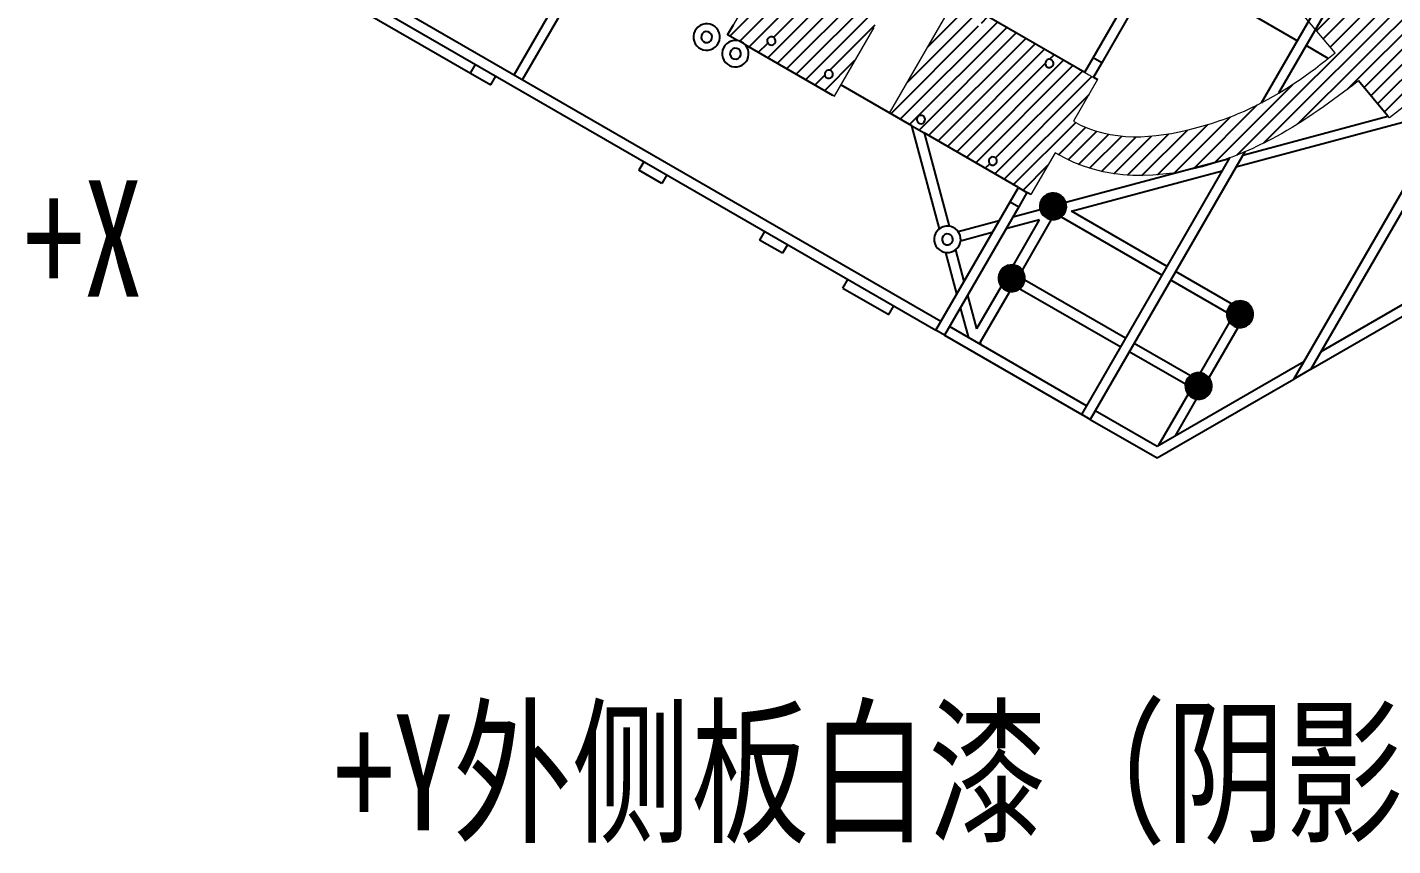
# Model space of a CAD drawing. Header units: millimetres. Extents: x 44 to 363, y 19 to 309.
# Drawn here: x 108.21 to 149.34, y 188.5 to 213.16 of the extents above; entities that cross this region are included whole.
import ezdxf

# ---------------------------------------------------------------- set-up
doc = ezdxf.new("R2010")
doc.units = ezdxf.units.MM
doc.styles.add('SLDTEXTSTYLE0', font='TXT', dxfattribs={"width": 0.75})
pattern_1 = [(45, (-76.22175, 26.313445), (-0.0224506403, 0.0224506403), [])]

msp = doc.modelspace()

# ---------------------------------------------------------------- hatches: boundary and pattern name
h = msp.add_hatch()
h.set_pattern_fill('ANSI31', color=0, scale=0.1)
edge = h.paths.add_edge_path()
edge.add_spline(control_points=[(140.452, 211.583), (140.432, 211.593), (140.401, 211.609), (140.352, 211.637), (140.286, 211.675), (139.787, 211.962), (138.465, 212.725), (137.101, 213.511), (136.183, 214.04)], knot_values=[0.010645, 0.010645, 0.010645, 0.010645, 0.032037, 0.045645, 0.065323, 0.088561, 0.397626, 0.981034, 0.981034, 0.981034, 0.981034], weights=[1, 1, 1, 1, 1, 1, 1, 1, 1], degree=3, periodic=0)
edge.add_line((136.183, 214.04), (134.186, 210.577))
edge.add_line((134.186, 210.577), (134.86, 210.188))
edge.add_line((134.86, 210.188), (135.228, 209.976))
edge.add_line((135.228, 209.976), (138.067, 208.337))
edge.add_line((138.067, 208.337), (138.327, 208.187))
edge.add_line((138.327, 208.187), (138.327, 208.187))
edge.add_line((138.327, 208.187), (138.448, 208.117))
edge.add_line((138.448, 208.117), (139.178, 209.379))
edge.add_spline(control_points=[(139.178, 209.379), (140.368, 208.659), (141.698, 208.572), (142.98, 208.814)], knot_values=[0.607992, 0.607992, 0.607992, 0.607992, 1, 1, 1, 1], weights=[1, 1, 1, 1], degree=3, periodic=0)
edge.add_line((142.98, 208.814), (144.201, 209.141))
edge.add_spline(control_points=[(144.201, 209.141), (144.28, 209.168), (144.359, 209.196), (144.437, 209.225)], knot_values=[0.456143, 0.456143, 0.456143, 0.456143, 0.481325, 0.481325, 0.481325, 0.481325], weights=[1, 1, 1, 1], degree=3, periodic=0)
edge.add_spline(control_points=[(144.437, 209.225), (144.589, 209.282), (144.739, 209.342), (144.888, 209.406)], knot_values=[0.407351, 0.407351, 0.407351, 0.407351, 0.456143, 0.456143, 0.456143, 0.456143], weights=[1, 1, 1, 1], degree=3, periodic=0)
edge.add_spline(control_points=[(144.888, 209.406), (145.208, 209.543), (146.421, 210.137), (147.52, 210.936), (148.311, 211.544)], knot_values=[0.000187, 0.000187, 0.000187, 0.000187, 0.105306, 0.407351, 0.407351, 0.407351, 0.407351], weights=[1, 1, 1, 1, 1], degree=3, periodic=0)
edge.add_spline(control_points=[(148.311, 211.544), (148.311, 211.545), (148.312, 211.545), (148.312, 211.545)], knot_values=[0, 0, 0, 0, 0.000187, 0.000187, 0.000187, 0.000187], weights=[1, 1, 1, 1], degree=3, periodic=0)
edge.add_line((148.312, 211.545), (149.246, 210.431))
edge.add_line((149.246, 210.431), (182.62, 236.488))
edge.add_line((182.62, 236.488), (180.169, 239.627))
edge.add_line((180.169, 239.627), (179.536, 239.133))
edge.add_line((179.536, 239.133), (179.281, 238.934))
edge.add_line((179.281, 238.934), (179.281, 238.934))
edge.add_line((179.281, 238.934), (176.864, 237.048))
edge.add_line((176.864, 237.048), (176.57, 236.819))
edge.add_line((176.57, 236.819), (176.57, 236.819))
edge.add_line((176.57, 236.819), (175.262, 235.798))
edge.add_line((175.262, 235.798), (175.006, 235.599))
edge.add_line((175.006, 235.599), (166.987, 229.342))
edge.add_line((166.987, 229.342), (166.732, 229.143))
edge.add_line((166.732, 229.143), (166.732, 229.143))
edge.add_line((166.732, 229.143), (165.434, 228.131))
edge.add_arc((165.116, 228.373), 0.4, 293.0914, 322.8311, ccw=False)
edge.add_line((165.273, 228.005), (161.312, 224.915))
edge.add_line((161.312, 224.915), (147.721, 214.313))
edge.add_line((147.721, 214.313), (147.016, 213.093))
edge.add_line((147.016, 213.093), (147.607, 212.387))
edge.add_spline(control_points=[(147.607, 212.387), (147.539, 212.332), (147.471, 212.276), (147.402, 212.222)], knot_values=[0.969177, 0.969177, 0.969177, 0.969177, 1, 1, 1, 1], weights=[1, 1, 1, 1], degree=3, periodic=0)
edge.add_spline(control_points=[(147.402, 212.222), (146.928, 211.843), (146.43, 211.485), (145.908, 211.173)], knot_values=[0.756169, 0.756169, 0.756169, 0.756169, 0.969177, 0.969177, 0.969177, 0.969177], weights=[1, 1, 1, 1], degree=3, periodic=0)
edge.add_spline(control_points=[(145.908, 211.173), (145.74, 211.073), (145.569, 210.977), (145.396, 210.887)], knot_values=[0.687742, 0.687742, 0.687742, 0.687742, 0.756169, 0.756169, 0.756169, 0.756169], weights=[1, 1, 1, 1], degree=3, periodic=0)
edge.add_spline(control_points=[(145.396, 210.887), (145.293, 210.833), (144.647, 210.512), (142.789, 209.857), (140.877, 209.685), (139.726, 210.327)], knot_values=[0, 0, 0, 0, 0.04057, 0.253063, 0.687742, 0.687742, 0.687742, 0.687742], weights=[1, 1, 1, 1, 1, 1], degree=3, periodic=0)
edge.add_line((139.726, 210.327), (140.452, 211.583))
h.paths.add_polyline_path([(136.728, 213.26, -1), (136.945, 213.385, -1)], flags=16)
h.paths.add_polyline_path([(138.893, 212.01, -1), (139.11, 212.135, -1)], flags=16)
h.paths.add_polyline_path([(135.242, 210.442, -1), (135.025, 210.317, -1)], flags=16)
h.paths.add_polyline_path([(137.407, 209.192, -1), (137.19, 209.067, -1)], flags=16)
h.paths.add_polyline_path([(148.429, 214.449, -1), (148.645, 214.574, -1)], flags=16)
h.paths.add_polyline_path([(150.737, 211.894, -1), (150.52, 211.769, -1)], flags=16)
h.paths.add_polyline_path([(158.678, 222.446, -1), (158.895, 222.571, -1)], flags=16)
h.paths.add_polyline_path([(159.649, 221.893, -1), (159.865, 222.018, -1)], flags=16)
h.paths.add_polyline_path([(160.77, 219.765, -1), (160.986, 219.89, -1)], flags=16)
h.paths.add_polyline_path([(170.241, 227.166, -1), (170.457, 227.291, -1)], flags=16)
h.paths.add_polyline_path([(168.928, 230.443, -1), (169.144, 230.568, -1)], flags=16)
h.paths.add_polyline_path([(171.019, 227.762, -1), (171.236, 227.887, -1)], flags=16)
h.paths.add_polyline_path([(179.177, 238.439, -1), (179.394, 238.564, -1)], flags=16)
h.paths.add_polyline_path([(181.269, 235.759, -1), (181.485, 235.884, -1)], flags=16)
h = msp.add_hatch()
h.set_pattern_fill('ANSI31', color=0, scale=0.1)
h.paths.add_polyline_path([(134.916, 215.239), (134.596, 215.423), (134.597, 215.421), (131.711, 217.089), (129.311, 212.932), (129.607, 212.761, -0.184728), (129.855, 212.618), (132.516, 211.082), (133.715, 213.158)])
h.paths.add_polyline_path([(130.734, 212.81, -1), (130.518, 212.685, -1)], flags=16)
h.paths.add_polyline_path([(132.466, 211.81, -1), (132.25, 211.685, -1)], flags=16)
h.paths.add_polyline_path([(132.418, 215.976, -1), (132.635, 216.101, -1)], flags=16)
h.paths.add_polyline_path([(134.15, 214.976, -1), (134.367, 215.101, -1)], flags=16)
h = msp.add_hatch()
h.set_pattern_fill('ANSI31', color=0, scale=0.01)
h.set_pattern_definition(pattern_1)
h.paths.add_polyline_path([(139.462, 207.964, 1), (138.769, 207.564, 1)])
h.paths.add_polyline_path([(139.258, 207.847, -1), (138.973, 207.682, -1)], flags=16)
h.paths.add_polyline_path([(138.212, 205.799, 1), (137.519, 205.399, 1)])
h.paths.add_polyline_path([(138.008, 205.682, -1), (137.723, 205.517, -1)], flags=16)
h.paths.add_polyline_path([(143.149, 202.15, 1), (143.841, 202.55, 1)])
h.paths.add_polyline_path([(143.352, 202.267, -1), (143.638, 202.432, -1)], flags=16)
h.paths.add_polyline_path([(145.091, 204.715, 1), (144.398, 204.315, 1)])
h.paths.add_polyline_path([(144.888, 204.597, -1), (144.602, 204.432, -1)], flags=16)
h = msp.add_hatch()
h.set_pattern_fill('ANSI31', color=0, scale=0.01)
h.set_pattern_definition(pattern_1)
h.paths.add_polyline_path([(139.258, 207.847, 1), (138.973, 207.682, 1)])
h.paths.add_polyline_path([(138.008, 205.682, 1), (137.723, 205.517, 1)])
h.paths.add_polyline_path([(144.888, 204.597, 1), (144.602, 204.432, 1)])
h.paths.add_polyline_path([(143.638, 202.432, 1), (143.352, 202.267, 1)])

# ---------------------------------------------------------------- linework, layer by layer
at = {"color": 0, "linetype": 'Continuous', "lineweight": 18}
for p, q in [((182.62, 236.488), (149.246, 210.431)), ((129.311, 212.932), (131.711, 217.089)), ((134.186, 210.577), (136.183, 214.04)), ((147.607, 212.387), (146.676, 213.499)), ((133.715, 213.158), (132.516, 211.082)), ((132.516, 211.082), (129.311, 212.932)), ((140.452, 211.583), (139.726, 210.327)), ((149.246, 210.431), (148.312, 211.545)), ((139.178, 209.379), (138.448, 208.118))]:
    msp.add_line(p, q, dxfattribs=at)
at = {"color": 0, "linetype": 'Continuous', "lineweight": 25}
for p, q in [((140.318, 212.237), (147.974, 225.498)), ((148.233, 225.348), (140.578, 212.087)), ((145.396, 210.887), (152.367, 222.962)), ((152.627, 222.812), (145.908, 211.173)), ((125.176, 215.721), (122.866, 211.718)), ((123.125, 211.568), (125.436, 215.571)), ((115.425, 215.321), (121.565, 211.776)), ((142.342, 215.143), (146.476, 212.757)), ((146.883, 202.862), (167.231, 214.611)), ((135.732, 204.291), (119.012, 213.943)), ((136.32, 213.965), (140.069, 211.804)), ((118.862, 213.683), (135.582, 204.031)), ((129.31, 212.933), (129.484, 213.234)), ((164.526, 213.396), (147.183, 203.381)), ((129.607, 212.761), (129.31, 212.933)), ((152.627, 212.812), (146.883, 202.862)), ((132.475, 211.103), (129.855, 212.618)), ((146.364, 202.562), (151.997, 212.32)), ((147.402, 212.222), (146.735, 212.607)), ((121.565, 211.776), (121.715, 212.036)), ((140.069, 211.804), (140.318, 212.237)), ((140.578, 212.087), (140.318, 212.237)), ((140.578, 212.087), (140.328, 211.654)), ((121.565, 211.776), (122.176, 211.423)), ((122.176, 211.423), (122.326, 211.683)), ((134.86, 210.188), (132.715, 211.426)), ((140.328, 211.654), (140.452, 211.583)), ((149.201, 210.481), (148.311, 211.544)), ((135.691, 207.089), (134.86, 210.188)), ((150.101, 210.412), (144.62, 208.943)), ((144.832, 209.31), (149.201, 210.481)), ((138.067, 208.337), (135.228, 209.976)), ((135.228, 209.976), (135.981, 207.166)), ((144.888, 209.406), (140.234, 201.345)), ((126.782, 209.111), (126.632, 208.851)), ((144.423, 209.2), (139.498, 207.88)), ((139.975, 201.495), (144.437, 209.225)), ((127.324, 208.451), (126.632, 208.851)), ((127.474, 208.711), (127.324, 208.451)), ((139.672, 207.616), (144.21, 208.833)), ((137.817, 207.904), (138.067, 208.337)), ((138.327, 208.187), (138.077, 207.755)), ((138.446, 208.118), (138.327, 208.187)), ((135.582, 204.031), (137.817, 207.904)), ((138.077, 207.755), (135.841, 203.881)), ((137.817, 207.904), (138.077, 207.755)), ((138.447, 208.119), (138.447, 208.118)), ((136.251, 207.01), (137.493, 207.343)), ((138.708, 207.358), (137.691, 207.085)), ((137.903, 207.453), (138.726, 207.673)), ((137.921, 205.995), (138.708, 207.358)), ((139.06, 207.368), (138.181, 205.845)), ((139.362, 207.449), (142.399, 205.695)), ((142.549, 205.955), (139.672, 207.616)), ((130.423, 207.009), (130.273, 206.749)), ((137.281, 206.976), (136.329, 206.72)), ((130.966, 206.349), (130.273, 206.749)), ((131.116, 206.609), (130.966, 206.349)), ((136.216, 205.13), (135.883, 206.372)), ((136.173, 206.45), (136.428, 205.498)), ((142.809, 205.805), (144.499, 204.83)), ((132.781, 205.302), (132.931, 205.561)), ((132.781, 205.302), (132.931, 205.561)), ((132.781, 205.302), (134.166, 204.502)), ((137.55, 205.353), (136.81, 204.071)), ((138.112, 205.284), (141.15, 203.53)), ((141.3, 203.79), (138.262, 205.544)), ((144.349, 204.57), (142.659, 205.545)), ((136.538, 205.088), (136.81, 204.071)), ((136.92, 203.662), (137.81, 205.203)), ((134.166, 204.502), (134.316, 204.762)), ((134.166, 204.502), (134.316, 204.762)), ((136.571, 203.806), (136.326, 204.72)), ((135.841, 203.881), (135.582, 204.031)), ((140.125, 201.755), (135.991, 204.141)), ((143.55, 202.746), (144.43, 204.269)), ((144.689, 204.119), (143.81, 202.596)), ((135.841, 203.881), (139.975, 201.495)), ((136.92, 203.662), (136.938, 203.594)), ((141.559, 203.64), (143.249, 202.665)), ((143.099, 202.405), (141.409, 203.38)), ((146.664, 203.081), (142.246, 200.53)), ((146.883, 202.862), (146.364, 202.562)), ((142.246, 200.184), (146.364, 202.562)), ((143.18, 202.103), (142.284, 200.553)), ((142.246, 200.53), (140.384, 201.605)), ((142.804, 200.853), (143.439, 201.953)), ((140.234, 201.345), (139.975, 201.495)), ((140.234, 201.345), (142.246, 200.184))]:
    msp.add_line(p, q, dxfattribs=at)
at = {"color": 0}
for p, q in [((134.86, 210.188), (135.228, 209.976)), ((138.067, 208.337), (138.327, 208.187))]:
    msp.add_line(p, q, dxfattribs=at)
at = {"color": 0, "linetype": 'Continuous', "lineweight": 25}
for centre, radius, start, end in [((128.678, 212.866), 0.4, 30.0035, 210.0035), ((128.678, 212.866), 0.4, 210.0035, 30.0035), ((128.678, 212.866), 0.165, 30.0035, 210.0035), ((128.678, 212.866), 0.165, 210.0035, 30.0035), ((129.544, 212.366), 0.4, 30.0035, 210.0035), ((130.626, 212.748), 0.125, 30.0035, 210.0035), ((130.626, 212.748), 0.125, 210.0035, 30.0035), ((129.544, 212.366), 0.4, 210.0035, 30.0035), ((129.544, 212.366), 0.165, 30.0035, 210.0035), ((129.544, 212.366), 0.165, 210.0035, 30.0035), ((132.358, 211.747), 0.125, 30.0035, 210.0035), ((139.002, 212.072), 0.125, 30.0035, 210.0035), ((139.002, 212.072), 0.125, 210.0035, 30.0035), ((132.358, 211.747), 0.125, 210.0035, 30.0035), ((135.134, 210.38), 0.125, 30.0035, 210.0035), ((135.134, 210.38), 0.125, 210.0035, 30.0035), ((137.299, 209.129), 0.125, 30.0035, 210.0035), ((137.299, 209.129), 0.125, 210.0035, 30.0035), ((139.115, 207.764), 0.4, 30.0035, 210.0035), ((139.115, 207.764), 0.4, 210.0035, 30.0035), ((139.115, 207.764), 0.165, 30.0035, 210.0035), ((139.115, 207.764), 0.165, 210.0035, 30.0035), ((135.932, 206.769), 0.4, 30.0035, 210.0035), ((135.932, 206.769), 0.4, 210.0035, 30.0035), ((135.932, 206.769), 0.165, 30.0035, 210.0035), ((135.932, 206.769), 0.165, 210.0035, 30.0035), ((137.866, 205.599), 0.4, 30.0035, 210.0035), ((137.866, 205.599), 0.4, 210.0035, 30.0035), ((137.866, 205.599), 0.165, 30.0035, 210.0035), ((137.866, 205.599), 0.165, 210.0035, 30.0035), ((144.745, 204.515), 0.4, 30.0035, 210.0035), ((144.745, 204.515), 0.4, 210.0035, 30.0035), ((144.745, 204.515), 0.165, 30.0035, 210.0035), ((144.745, 204.515), 0.165, 210.0035, 30.0035), ((143.495, 202.35), 0.4, 30.0035, 210.0035), ((143.495, 202.35), 0.4, 210.0035, 30.0035), ((143.495, 202.35), 0.165, 30.0035, 210.0035), ((143.495, 202.35), 0.165, 210.0035, 30.0035)]:
    msp.add_arc(centre, radius, start, end, dxfattribs=at)
at = {"color": 0, "linetype": 'Continuous', "lineweight": 0}
for points, knots in [([(136.183, 214.04), (137.101, 213.511), (138.465, 212.725), (139.787, 211.962), (140.286, 211.675), (140.352, 211.637), (140.401, 211.609), (140.432, 211.593), (140.452, 211.583)], [0.0106445, 0.0106445, 0.0106445, 0.0106445, 0.5940523, 0.9031175, 0.9263555, 0.946033, 0.9596414, 0.9810335, 0.9810335, 0.9810335, 0.9810335]), ([(139.726, 210.327), (140.877, 209.685), (142.789, 209.857), (145.491, 210.809), (146.832, 211.75), (147.607, 212.387)], [0, 0, 0, 0, 0.434679, 0.647171, 1, 1, 1, 1]), ([(148.312, 211.545), (147.521, 210.936), (146.138, 209.931), (143.087, 208.603), (140.658, 208.483), (139.178, 209.379)], [0, 0, 0, 0, 0.302233, 0.512401, 1, 1, 1, 1])]:
    msp.add_open_spline(points, degree=3, knots=knots, dxfattribs=at)

# ---------------------------------------------------------------- texts
at = {"color": 0, "linetype": 'Continuous', "lineweight": 0, "insert": (108.12, 208.544), "char_height": 3.5, "attachment_point": 1, "style": 'SLDTEXTSTYLE0'}
msp.add_mtext('+X', dxfattribs=at)
at = {"color": 0, "linetype": 'Continuous', "lineweight": 0, "insert": (117.464, 192.457), "char_height": 3.5, "width": 53.60159, "attachment_point": 1, "style": 'SLDTEXTSTYLE0'}
msp.add_mtext('+Y{\\fSimSun|b0|i0|c134|p2;外侧板白漆（阴影部分保护）}', dxfattribs=at)

doc.saveas('drawing.dxf')
